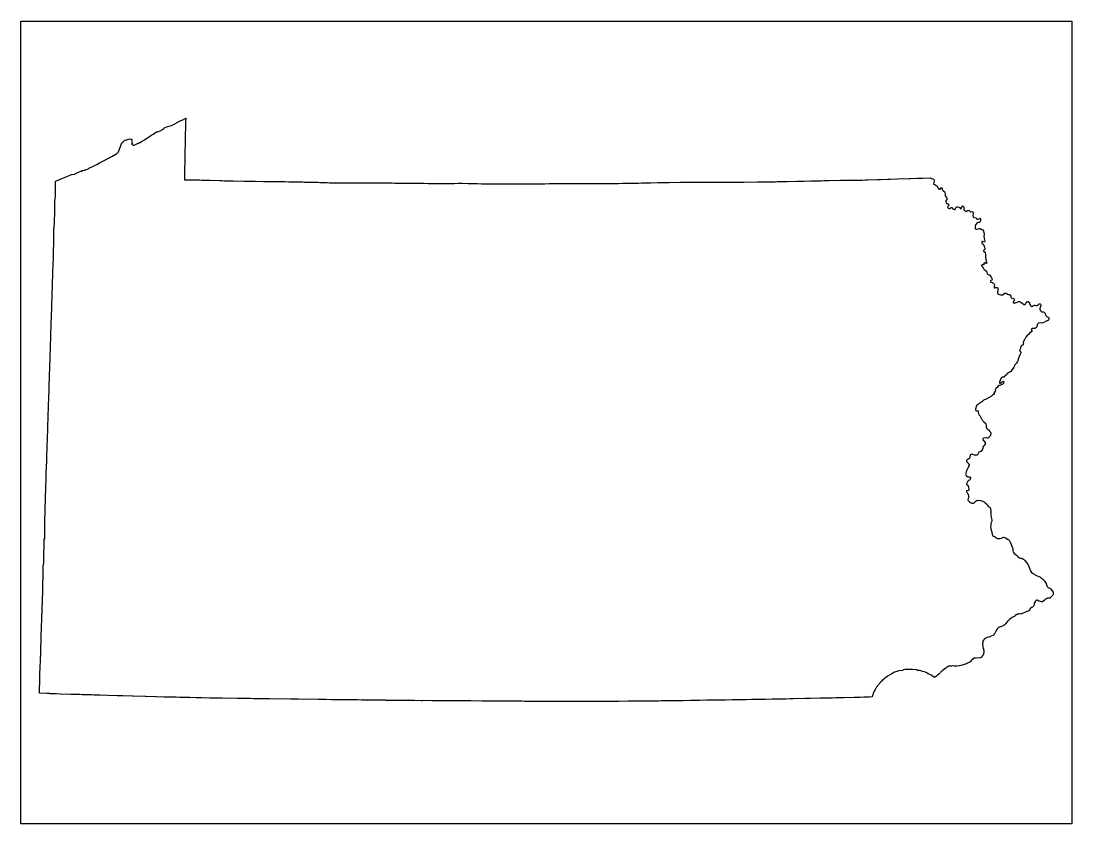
# Model space of a CAD drawing. Extents: x 0.1 to 10.9, y 0.1 to 8.4.
import ezdxf

# ---------------------------------------------------------------- set-up
doc = ezdxf.new("R2010")
doc.units = 0
doc.header["$MEASUREMENT"] = 0
doc.layers.add('STATE', color=7, linetype='CONTINUOUS')

# ---------------------------------------------------------------- blocks, each defined once
blk = doc.blocks.new('BLOCK_2')
at = {"layer": 'STATE'}
blk.add_lwpolyline([(0.093, 0.099), (0.093, 8.373), (10.92, 8.373), (10.92, 0.099), (0.093, 0.099)], dxfattribs=at)
at = {"layer": 'STATE', "color": 2}
for points in [[(0.44, 6.423), (0.443, 6.453), (0.443, 6.456), (0.443, 6.463), (0.443, 6.503), (0.443, 6.523), (0.447, 6.56), (0.447, 6.61), (0.447, 6.63), (0.447, 6.646), (0.45, 6.66), (0.45, 6.72), (0.45, 6.723), (0.467, 6.73), (0.513, 6.75), (0.6, 6.786), (0.613, 6.79), (0.643, 6.796), (0.687, 6.816), (0.693, 6.82), (0.71, 6.826), (0.71, 6.823), (0.723, 6.833), (0.727, 6.833), (0.73, 6.833), (0.75, 6.836), (0.75, 6.84), (0.76, 6.84), (0.76, 6.843), (0.787, 6.85), (0.787, 6.853), (0.793, 6.856), (0.84, 6.876), (0.843, 6.88), (0.873, 6.893), (0.903, 6.913), (0.917, 6.92), (0.95, 6.936), (0.963, 6.943), (0.993, 6.96), (1, 6.963), (1.013, 6.97), (1.023, 6.973), (1.037, 6.98), (1.05, 6.99), (1.053, 6.99), (1.057, 6.993), (1.06, 6.996), (1.077, 7.006), (1.083, 7.013), (1.097, 7.026), (1.123, 7.09), (1.13, 7.106), (1.14, 7.123), (1.163, 7.146), (1.177, 7.15), (1.183, 7.15), (1.193, 7.153), (1.217, 7.16), (1.233, 7.156), (1.24, 7.15), (1.23, 7.136), (1.243, 7.116), (1.23, 7.11), (1.237, 7.1), (1.243, 7.096), (1.25, 7.093), (1.26, 7.093), (1.287, 7.106), (1.297, 7.113), (1.307, 7.116), (1.32, 7.123), (1.333, 7.133), (1.347, 7.14), (1.35, 7.143), (1.367, 7.15), (1.38, 7.16), (1.387, 7.163), (1.39, 7.163), (1.397, 7.17), (1.407, 7.176), (1.44, 7.2), (1.453, 7.206), (1.477, 7.223), (1.49, 7.23), (1.503, 7.233), (1.533, 7.246), (1.54, 7.25), (1.543, 7.253), (1.563, 7.266), (1.57, 7.273), (1.603, 7.286), (1.643, 7.296), (1.663, 7.306), (1.677, 7.313), (1.727, 7.34), (1.767, 7.36), (1.79, 7.373), (1.79, 7.366), (1.787, 7.33), (1.787, 7.31), (1.787, 7.306), (1.783, 7.17), (1.783, 7.16), (1.783, 7.146), (1.783, 7.12), (1.783, 7.103), (1.783, 7.093), (1.78, 7.046), (1.78, 7.02), (1.78, 6.943), (1.777, 6.84), (1.777, 6.783), (1.777, 6.736), (1.79, 6.736), (1.877, 6.736), (1.933, 6.736), (1.957, 6.733), (1.98, 6.733), (2.003, 6.733), (2.013, 6.733), (2.04, 6.733), (2.143, 6.73), (2.163, 6.73), (2.183, 6.726), (2.213, 6.726), (2.247, 6.726), (2.28, 6.726), (2.387, 6.723), (2.417, 6.723), (2.44, 6.723), (2.507, 6.723), (2.59, 6.72), (2.607, 6.72), (2.67, 6.72), (2.687, 6.72), (2.697, 6.72), (2.79, 6.72), (2.793, 6.72), (2.81, 6.72), (2.853, 6.716), (2.877, 6.716), (2.997, 6.716), (3.013, 6.713), (3.123, 6.713), (3.133, 6.713), (3.143, 6.713), (3.15, 6.713), (3.173, 6.71), (3.203, 6.71), (3.247, 6.71), (3.27, 6.706), (3.32, 6.706), (3.323, 6.706), (3.407, 6.706), (3.49, 6.706), (3.543, 6.706), (3.603, 6.706), (3.633, 6.706), (3.72, 6.706), (3.73, 6.706), (3.773, 6.706), (3.81, 6.706), (3.827, 6.706), (3.833, 6.706), (3.84, 6.706), (3.853, 6.706), (3.917, 6.706), (3.943, 6.703), (4.043, 6.703), (4.177, 6.703), (4.24, 6.703), (4.243, 6.703), (4.247, 6.703), (4.287, 6.7), (4.313, 6.7), (4.377, 6.7), (4.383, 6.7), (4.407, 6.7), (4.49, 6.7), (4.517, 6.7), (4.557, 6.7), (4.6, 6.703), (4.633, 6.703), (4.64, 6.703), (4.697, 6.7), (4.72, 6.7), (4.747, 6.7), (4.753, 6.7), (4.797, 6.7), (4.837, 6.696), (4.853, 6.696), (4.857, 6.696), (4.917, 6.696), (4.927, 6.696), (4.957, 6.696), (5.023, 6.696), (5.06, 6.696), (5.12, 6.696), (5.13, 6.696), (5.143, 6.696), (5.16, 6.696), (5.287, 6.696), (5.327, 6.696), (5.487, 6.696), (5.49, 6.696), (5.533, 6.7), (5.717, 6.7), (5.753, 6.7), (5.767, 6.7), (5.8, 6.7), (5.83, 6.7), (5.913, 6.7), (6.023, 6.7), (6.043, 6.7), (6.09, 6.7), (6.213, 6.7), (6.247, 6.7), (6.29, 6.703), (6.32, 6.703), (6.35, 6.703), (6.38, 6.703), (6.397, 6.703), (6.417, 6.703), (6.453, 6.703), (6.487, 6.706), (6.507, 6.706), (6.543, 6.706), (6.583, 6.706), (6.657, 6.71), (6.697, 6.71), (6.707, 6.71), (6.727, 6.71), (6.733, 6.71), (6.737, 6.71), (6.77, 6.71), (6.887, 6.713), (6.893, 6.713), (6.92, 6.713), (6.97, 6.713), (7.037, 6.713), (7.04, 6.713), (7.067, 6.713), (7.07, 6.713), (7.073, 6.713), (7.12, 6.713), (7.23, 6.713), (7.37, 6.713), (7.387, 6.713), (7.4, 6.713), (7.41, 6.713), (7.417, 6.713), (7.42, 6.713), (7.43, 6.713), (7.433, 6.713), (7.44, 6.713), (7.45, 6.713), (7.463, 6.713), (7.517, 6.713), (7.53, 6.713), (7.537, 6.713), (7.677, 6.716), (7.733, 6.716), (7.743, 6.716), (7.863, 6.716), (7.883, 6.72), (7.987, 6.72), (8.087, 6.723), (8.117, 6.723), (8.127, 6.723), (8.147, 6.723), (8.16, 6.723), (8.233, 6.726), (8.24, 6.726), (8.337, 6.726), (8.363, 6.73), (8.373, 6.73), (8.38, 6.73), (8.417, 6.73), (8.537, 6.733), (8.57, 6.733), (8.633, 6.733), (8.74, 6.733), (8.753, 6.733), (8.76, 6.733), (8.793, 6.736), (8.813, 6.736), (8.913, 6.74), (8.947, 6.74), (9.023, 6.743), (9.027, 6.743), (9.03, 6.743), (9.047, 6.743), (9.123, 6.746), (9.247, 6.75), (9.257, 6.75), (9.33, 6.753), (9.337, 6.753), (9.383, 6.753), (9.463, 6.756), (9.473, 6.75), (9.487, 6.746), (9.493, 6.743), (9.497, 6.74), (9.5, 6.726), (9.5, 6.723), (9.493, 6.696), (9.493, 6.693), (9.5, 6.69), (9.507, 6.69), (9.517, 6.683), (9.53, 6.67), (9.533, 6.666), (9.537, 6.653), (9.547, 6.643), (9.55, 6.64), (9.563, 6.64), (9.567, 6.64), (9.567, 6.646), (9.567, 6.65), (9.57, 6.653), (9.573, 6.653), (9.577, 6.653), (9.58, 6.653), (9.583, 6.65), (9.583, 6.636), (9.587, 6.633), (9.59, 6.626), (9.607, 6.616), (9.61, 6.606), (9.61, 6.603), (9.613, 6.59), (9.613, 6.58), (9.613, 6.573), (9.627, 6.553), (9.63, 6.543), (9.63, 6.533), (9.62, 6.52), (9.62, 6.51), (9.623, 6.496), (9.63, 6.493), (9.64, 6.493), (9.643, 6.49), (9.65, 6.473), (9.647, 6.47), (9.643, 6.466), (9.64, 6.463), (9.637, 6.46), (9.64, 6.453), (9.64, 6.45), (9.643, 6.446), (9.643, 6.443), (9.65, 6.44), (9.66, 6.44), (9.663, 6.443), (9.667, 6.443), (9.673, 6.45), (9.677, 6.453), (9.683, 6.45), (9.69, 6.44), (9.697, 6.433), (9.707, 6.43), (9.71, 6.43), (9.717, 6.436), (9.723, 6.453), (9.727, 6.456), (9.733, 6.46), (9.743, 6.46), (9.753, 6.456), (9.76, 6.453), (9.763, 6.45), (9.767, 6.45), (9.767, 6.443), (9.77, 6.44), (9.773, 6.44), (9.777, 6.436), (9.777, 6.44), (9.78, 6.44), (9.78, 6.443), (9.783, 6.443), (9.783, 6.446), (9.783, 6.453), (9.787, 6.46), (9.787, 6.463), (9.79, 6.463), (9.79, 6.466), (9.793, 6.466), (9.793, 6.47), (9.797, 6.466), (9.8, 6.466), (9.803, 6.463), (9.807, 6.456), (9.807, 6.436), (9.81, 6.423), (9.813, 6.42), (9.82, 6.416), (9.827, 6.413), (9.833, 6.413), (9.843, 6.42), (9.85, 6.42), (9.857, 6.423), (9.873, 6.406), (9.877, 6.406), (9.893, 6.41), (9.9, 6.406), (9.9, 6.403), (9.903, 6.396), (9.903, 6.386), (9.9, 6.373), (9.9, 6.366), (9.903, 6.36), (9.903, 6.353), (9.93, 6.346), (9.94, 6.333), (9.947, 6.33), (9.953, 6.33), (9.963, 6.336), (9.967, 6.34), (9.973, 6.34), (9.977, 6.336), (9.977, 6.333), (9.98, 6.333), (9.98, 6.33), (9.977, 6.326), (9.977, 6.323), (9.977, 6.313), (9.973, 6.31), (9.973, 6.306), (9.97, 6.3), (9.967, 6.296), (9.963, 6.296), (9.95, 6.296), (9.943, 6.293), (9.94, 6.29), (9.933, 6.28), (9.93, 6.276), (9.927, 6.273), (9.927, 6.27), (9.923, 6.26), (9.923, 6.253), (9.923, 6.243), (9.923, 6.24), (9.923, 6.236), (9.927, 6.233), (9.93, 6.23), (9.933, 6.23), (9.94, 6.23), (9.943, 6.23), (9.967, 6.236), (9.97, 6.236), (9.973, 6.236), (9.977, 6.236), (9.977, 6.233), (9.98, 6.233), (9.98, 6.23), (9.987, 6.226), (9.993, 6.226), (10, 6.223), (10.007, 6.21), (10.01, 6.203), (10.013, 6.193), (10.017, 6.176), (10.013, 6.153), (10.017, 6.14), (10.017, 6.136), (10.017, 6.133), (10.023, 6.106), (10.023, 6.103), (10.023, 6.1), (10.02, 6.096), (10.003, 6.1), (9.993, 6.1), (9.99, 6.093), (9.99, 6.09), (9.993, 6.083), (10.007, 6.07), (10.013, 6.06), (10.02, 6.043), (10.023, 6.03), (10.023, 6.023), (10.023, 6.02), (10.02, 6.02), (10.01, 6.01), (10.01, 6.006), (10.013, 6), (10.013, 5.996), (10.02, 5.996), (10.027, 5.983), (10.03, 5.97), (10.03, 5.953), (10.03, 5.936), (10.03, 5.933), (10.033, 5.916), (10.033, 5.913), (10.04, 5.893), (10.04, 5.88), (10.04, 5.876), (10.037, 5.873), (10.033, 5.873), (10.03, 5.876), (10.027, 5.88), (10.023, 5.88), (10.02, 5.88), (10.013, 5.876), (10.01, 5.873), (10.013, 5.87), (10.013, 5.866), (10.013, 5.863), (10.013, 5.86), (10.01, 5.86), (10.007, 5.86), (10, 5.86), (9.993, 5.86), (9.993, 5.856), (9.99, 5.856), (9.987, 5.853), (9.987, 5.85), (9.997, 5.84), (10.003, 5.833), (10.007, 5.823), (10.013, 5.816), (10.017, 5.813), (10.027, 5.806), (10.04, 5.796), (10.043, 5.78), (10.05, 5.766), (10.057, 5.76), (10.063, 5.756), (10.07, 5.756), (10.073, 5.753), (10.09, 5.726), (10.097, 5.713), (10.097, 5.71), (10.093, 5.703), (10.083, 5.7), (10.08, 5.696), (10.08, 5.686), (10.083, 5.683), (10.097, 5.68), (10.1, 5.68), (10.107, 5.673), (10.12, 5.663), (10.123, 5.653), (10.123, 5.65), (10.123, 5.646), (10.12, 5.64), (10.12, 5.633), (10.12, 5.63), (10.12, 5.626), (10.12, 5.623), (10.127, 5.623), (10.137, 5.626), (10.147, 5.626), (10.153, 5.626), (10.153, 5.623), (10.153, 5.62), (10.157, 5.62), (10.157, 5.616), (10.157, 5.61), (10.16, 5.603), (10.157, 5.6), (10.153, 5.583), (10.153, 5.58), (10.153, 5.576), (10.153, 5.573), (10.153, 5.57), (10.157, 5.566), (10.157, 5.563), (10.16, 5.56), (10.183, 5.553), (10.19, 5.553), (10.197, 5.553), (10.203, 5.553), (10.207, 5.553), (10.22, 5.563), (10.223, 5.57), (10.23, 5.57), (10.237, 5.57), (10.247, 5.57), (10.247, 5.566), (10.257, 5.56), (10.263, 5.556), (10.273, 5.556), (10.277, 5.556), (10.283, 5.553), (10.287, 5.546), (10.29, 5.546), (10.29, 5.536), (10.29, 5.526), (10.293, 5.52), (10.3, 5.516), (10.317, 5.513), (10.32, 5.51), (10.323, 5.506), (10.327, 5.5), (10.327, 5.496), (10.317, 5.486), (10.313, 5.476), (10.313, 5.47), (10.32, 5.47), (10.327, 5.466), (10.333, 5.47), (10.343, 5.473), (10.35, 5.473), (10.37, 5.483), (10.38, 5.483), (10.387, 5.48), (10.397, 5.473), (10.403, 5.47), (10.42, 5.456), (10.423, 5.453), (10.43, 5.453), (10.433, 5.453), (10.44, 5.456), (10.443, 5.466), (10.447, 5.47), (10.45, 5.473), (10.45, 5.476), (10.453, 5.476), (10.457, 5.48), (10.463, 5.483), (10.47, 5.483), (10.473, 5.48), (10.483, 5.473), (10.483, 5.47), (10.483, 5.466), (10.483, 5.46), (10.487, 5.456), (10.487, 5.453), (10.493, 5.44), (10.497, 5.436), (10.5, 5.436), (10.503, 5.433), (10.513, 5.436), (10.523, 5.443), (10.533, 5.446), (10.537, 5.446), (10.547, 5.443), (10.55, 5.44), (10.557, 5.44), (10.56, 5.44), (10.563, 5.443), (10.567, 5.446), (10.57, 5.453), (10.583, 5.46), (10.59, 5.46), (10.593, 5.46), (10.597, 5.456), (10.6, 5.45), (10.6, 5.446), (10.6, 5.44), (10.593, 5.42), (10.59, 5.413), (10.59, 5.406), (10.59, 5.4), (10.597, 5.39), (10.6, 5.383), (10.603, 5.38), (10.61, 5.376), (10.627, 5.376), (10.637, 5.37), (10.64, 5.363), (10.643, 5.36), (10.647, 5.346), (10.65, 5.34), (10.657, 5.333), (10.66, 5.33), (10.667, 5.326), (10.67, 5.323), (10.673, 5.32), (10.68, 5.313), (10.683, 5.306), (10.683, 5.3), (10.683, 5.296), (10.673, 5.29), (10.677, 5.29), (10.667, 5.283), (10.66, 5.283), (10.653, 5.28), (10.63, 5.266), (10.613, 5.259), (10.603, 5.263), (10.577, 5.259), (10.573, 5.259), (10.57, 5.256), (10.563, 5.246), (10.56, 5.246), (10.56, 5.236), (10.557, 5.229), (10.557, 5.226), (10.557, 5.223), (10.553, 5.219), (10.55, 5.216), (10.547, 5.213), (10.543, 5.209), (10.54, 5.209), (10.537, 5.206), (10.533, 5.206), (10.527, 5.206), (10.523, 5.206), (10.517, 5.206), (10.513, 5.203), (10.51, 5.203), (10.507, 5.203), (10.503, 5.196), (10.5, 5.193), (10.507, 5.183), (10.507, 5.176), (10.507, 5.173), (10.483, 5.156), (10.473, 5.143), (10.467, 5.139), (10.457, 5.133), (10.443, 5.116), (10.437, 5.103), (10.433, 5.096), (10.43, 5.093), (10.427, 5.089), (10.427, 5.086), (10.423, 5.079), (10.417, 5.059), (10.417, 5.056), (10.42, 5.049), (10.417, 5.039), (10.417, 5.036), (10.413, 5.033), (10.403, 5.029), (10.4, 5.029), (10.397, 5.026), (10.39, 5.009), (10.39, 4.999), (10.383, 4.986), (10.38, 4.976), (10.383, 4.973), (10.393, 4.963), (10.397, 4.959), (10.397, 4.956), (10.393, 4.953), (10.383, 4.933), (10.377, 4.916), (10.377, 4.913), (10.373, 4.906), (10.367, 4.889), (10.367, 4.879), (10.36, 4.866), (10.347, 4.849), (10.33, 4.829), (10.327, 4.823), (10.327, 4.819), (10.32, 4.806), (10.29, 4.763), (10.277, 4.753), (10.253, 4.739), (10.247, 4.733), (10.247, 4.729), (10.247, 4.726), (10.22, 4.706), (10.217, 4.703), (10.21, 4.703), (10.203, 4.703), (10.193, 4.696), (10.187, 4.689), (10.173, 4.653), (10.173, 4.643), (10.18, 4.643), (10.183, 4.643), (10.187, 4.646), (10.19, 4.646), (10.2, 4.656), (10.207, 4.659), (10.21, 4.663), (10.213, 4.659), (10.217, 4.659), (10.217, 4.656), (10.213, 4.643), (10.21, 4.636), (10.19, 4.623), (10.177, 4.619), (10.167, 4.616), (10.16, 4.609), (10.147, 4.593), (10.14, 4.593), (10.137, 4.589), (10.133, 4.576), (10.133, 4.569), (10.13, 4.563), (10.127, 4.559), (10.117, 4.543), (10.113, 4.539), (10.117, 4.529), (10.117, 4.526), (10.107, 4.523), (10.1, 4.519), (10.09, 4.506), (10.083, 4.503), (10.037, 4.476), (10.03, 4.473), (10.02, 4.469), (10.003, 4.463), (10.003, 4.459), (10, 4.456), (9.993, 4.449), (9.987, 4.446), (9.97, 4.439), (9.967, 4.433), (9.947, 4.419), (9.94, 4.413), (9.937, 4.413), (9.937, 4.409), (9.933, 4.406), (9.933, 4.403), (9.933, 4.393), (9.93, 4.386), (9.93, 4.383), (9.927, 4.373), (9.927, 4.366), (9.93, 4.359), (9.933, 4.356), (9.937, 4.356), (9.95, 4.359), (9.95, 4.356), (9.953, 4.356), (9.953, 4.349), (9.953, 4.346), (9.953, 4.343), (9.953, 4.339), (9.957, 4.326), (9.96, 4.319), (9.97, 4.309), (9.98, 4.289), (9.983, 4.279), (9.993, 4.266), (9.997, 4.259), (10, 4.253), (10.013, 4.243), (10.017, 4.239), (10.03, 4.229), (10.03, 4.226), (10.033, 4.223), (10.033, 4.219), (10.037, 4.213), (10.037, 4.196), (10.037, 4.186), (10.04, 4.183), (10.04, 4.179), (10.057, 4.163), (10.06, 4.163), (10.063, 4.156), (10.07, 4.146), (10.08, 4.136), (10.08, 4.133), (10.083, 4.129), (10.083, 4.123), (10.083, 4.119), (10.083, 4.116), (10.08, 4.109), (10.08, 4.106), (10.08, 4.103), (10.067, 4.089), (10.06, 4.076), (10.05, 4.073), (10.043, 4.079), (10.04, 4.079), (10.013, 4.076), (10.007, 4.073), (10.003, 4.066), (10.003, 4.063), (10.003, 4.059), (10.003, 4.053), (10.007, 4.049), (10.02, 4.036), (10.023, 4.036), (10.027, 4.033), (10.027, 4.029), (10.027, 4.026), (10.027, 4.019), (10.027, 4.013), (10.017, 3.999), (10.007, 3.993), (10.007, 3.989), (10.003, 3.986), (10, 3.979), (10, 3.976), (10, 3.969), (10, 3.966), (10, 3.963), (9.987, 3.939), (9.983, 3.939), (9.983, 3.936), (9.973, 3.936), (9.97, 3.933), (9.96, 3.929), (9.957, 3.923), (9.953, 3.916), (9.947, 3.903), (9.943, 3.899), (9.933, 3.899), (9.917, 3.899), (9.897, 3.906), (9.89, 3.909), (9.887, 3.909), (9.88, 3.906), (9.877, 3.906), (9.873, 3.903), (9.87, 3.899), (9.87, 3.896), (9.867, 3.886), (9.867, 3.873), (9.863, 3.869), (9.857, 3.863), (9.84, 3.853), (9.833, 3.846), (9.833, 3.843), (9.833, 3.839), (9.833, 3.833), (9.837, 3.829), (9.847, 3.819), (9.853, 3.813), (9.853, 3.809), (9.86, 3.803), (9.86, 3.796), (9.86, 3.793), (9.853, 3.783), (9.853, 3.779), (9.847, 3.766), (9.843, 3.759), (9.84, 3.759), (9.84, 3.756), (9.837, 3.749), (9.833, 3.739), (9.833, 3.736), (9.83, 3.726), (9.827, 3.713), (9.827, 3.709), (9.823, 3.703), (9.827, 3.696), (9.827, 3.693), (9.83, 3.689), (9.837, 3.679), (9.847, 3.676), (9.85, 3.676), (9.86, 3.676), (9.863, 3.676), (9.867, 3.676), (9.87, 3.673), (9.873, 3.673), (9.873, 3.669), (9.873, 3.666), (9.873, 3.659), (9.87, 3.656), (9.867, 3.649), (9.867, 3.646), (9.863, 3.643), (9.853, 3.639), (9.85, 3.633), (9.847, 3.633), (9.84, 3.616), (9.833, 3.603), (9.833, 3.599), (9.847, 3.589), (9.847, 3.586), (9.85, 3.583), (9.85, 3.579), (9.853, 3.569), (9.857, 3.546), (9.857, 3.543), (9.857, 3.539), (9.853, 3.536), (9.84, 3.533), (9.833, 3.533), (9.833, 3.529), (9.833, 3.523), (9.84, 3.516), (9.843, 3.509), (9.843, 3.506), (9.85, 3.496), (9.853, 3.473), (9.853, 3.469), (9.857, 3.469), (9.857, 3.466), (9.853, 3.459), (9.853, 3.456), (9.85, 3.449), (9.847, 3.446), (9.847, 3.443), (9.847, 3.439), (9.85, 3.433), (9.853, 3.429), (9.86, 3.423), (9.863, 3.419), (9.863, 3.416), (9.867, 3.416), (9.867, 3.413), (9.87, 3.413), (9.873, 3.413), (9.88, 3.409), (9.883, 3.409), (9.887, 3.406), (9.893, 3.406), (9.897, 3.406), (9.9, 3.406), (9.907, 3.406), (9.913, 3.409), (9.93, 3.426), (9.933, 3.429), (9.937, 3.429), (9.94, 3.433), (9.943, 3.433), (9.947, 3.433), (9.95, 3.436), (9.953, 3.436), (9.977, 3.433), (9.987, 3.429), (10, 3.426), (10.017, 3.419), (10.02, 3.416), (10.027, 3.409), (10.043, 3.393), (10.047, 3.386), (10.057, 3.373), (10.077, 3.359), (10.08, 3.353), (10.08, 3.346), (10.083, 3.323)], [(10.083, 3.323), (10.083, 3.306), (10.083, 3.303), (10.083, 3.286), (10.083, 3.273), (10.09, 3.246), (10.09, 3.243), (10.093, 3.229), (10.093, 3.219), (10.087, 3.206), (10.083, 3.199), (10.083, 3.189), (10.083, 3.179), (10.083, 3.176), (10.083, 3.172), (10.08, 3.159), (10.08, 3.156), (10.083, 3.139), (10.093, 3.106), (10.097, 3.082), (10.1, 3.079), (10.1, 3.076), (10.103, 3.069), (10.107, 3.066), (10.11, 3.066), (10.12, 3.062), (10.123, 3.062), (10.127, 3.059), (10.13, 3.056), (10.133, 3.052), (10.14, 3.046), (10.143, 3.046), (10.15, 3.042), (10.157, 3.039), (10.16, 3.039), (10.163, 3.039), (10.177, 3.042), (10.203, 3.049), (10.21, 3.056), (10.213, 3.056), (10.227, 3.052), (10.233, 3.049), (10.233, 3.046), (10.237, 3.046), (10.24, 3.042), (10.243, 3.042), (10.247, 3.039), (10.263, 3.032), (10.267, 3.029), (10.27, 3.026), (10.273, 3.022), (10.287, 2.996), (10.293, 2.979), (10.297, 2.972), (10.303, 2.952), (10.31, 2.936), (10.31, 2.929), (10.31, 2.916), (10.31, 2.912), (10.313, 2.899), (10.317, 2.899), (10.32, 2.889), (10.333, 2.879), (10.347, 2.869), (10.363, 2.856), (10.38, 2.842), (10.39, 2.839), (10.393, 2.839), (10.4, 2.839), (10.41, 2.832), (10.417, 2.829), (10.42, 2.826), (10.427, 2.822), (10.43, 2.816), (10.453, 2.792), (10.46, 2.782), (10.467, 2.769), (10.477, 2.752), (10.483, 2.736), (10.493, 2.709), (10.503, 2.689), (10.513, 2.682), (10.533, 2.672), (10.537, 2.669), (10.543, 2.662), (10.577, 2.649), (10.59, 2.646), (10.6, 2.636), (10.603, 2.636), (10.607, 2.632), (10.61, 2.629), (10.613, 2.626), (10.617, 2.626), (10.62, 2.622), (10.623, 2.619), (10.633, 2.612), (10.64, 2.599), (10.64, 2.596), (10.647, 2.586), (10.653, 2.576), (10.653, 2.572), (10.66, 2.552), (10.663, 2.546), (10.667, 2.542), (10.67, 2.539), (10.683, 2.532), (10.697, 2.526), (10.703, 2.519), (10.727, 2.489), (10.727, 2.482), (10.727, 2.472), (10.727, 2.462), (10.723, 2.456), (10.72, 2.452), (10.693, 2.426), (10.69, 2.426), (10.687, 2.426), (10.67, 2.426), (10.667, 2.426), (10.663, 2.422), (10.653, 2.419), (10.643, 2.412), (10.633, 2.402), (10.62, 2.392), (10.617, 2.389), (10.613, 2.389), (10.61, 2.389), (10.607, 2.389), (10.587, 2.396), (10.58, 2.396), (10.57, 2.402), (10.567, 2.402), (10.56, 2.406), (10.553, 2.406), (10.55, 2.402), (10.543, 2.396), (10.537, 2.386), (10.537, 2.382), (10.537, 2.379), (10.533, 2.376), (10.53, 2.366), (10.53, 2.356), (10.527, 2.349), (10.523, 2.342), (10.513, 2.332), (10.507, 2.329), (10.503, 2.329), (10.5, 2.326), (10.497, 2.326), (10.493, 2.322), (10.49, 2.319), (10.49, 2.316), (10.487, 2.312), (10.483, 2.302), (10.483, 2.299), (10.477, 2.296), (10.467, 2.292), (10.447, 2.286), (10.433, 2.279), (10.417, 2.272), (10.407, 2.269), (10.397, 2.266), (10.393, 2.262), (10.377, 2.266), (10.37, 2.266), (10.367, 2.266), (10.363, 2.262), (10.357, 2.259), (10.353, 2.259), (10.333, 2.246), (10.33, 2.242), (10.303, 2.226), (10.293, 2.219), (10.28, 2.209), (10.27, 2.199), (10.263, 2.196), (10.26, 2.192), (10.26, 2.189), (10.253, 2.182), (10.233, 2.159), (10.223, 2.149), (10.217, 2.146), (10.213, 2.142), (10.21, 2.139), (10.2, 2.136), (10.187, 2.129), (10.183, 2.129), (10.17, 2.126), (10.167, 2.122), (10.163, 2.122), (10.16, 2.119), (10.153, 2.112), (10.147, 2.102), (10.143, 2.099), (10.133, 2.076), (10.13, 2.069), (10.12, 2.059), (10.117, 2.056), (10.117, 2.052), (10.11, 2.046), (10.08, 2.032), (10.073, 2.029), (10.047, 2.019), (10.04, 2.016), (10.027, 2.009), (10.017, 2.002), (10.017, 1.999), (10.013, 1.996), (10.01, 1.992), (10.007, 1.992), (10, 1.982), (10, 1.976), (10, 1.969), (10, 1.966), (9.997, 1.962), (9.997, 1.959), (9.997, 1.956), (9.997, 1.949), (10, 1.932), (10, 1.929), (10, 1.922), (10, 1.919), (10.003, 1.912), (10.007, 1.906), (10.007, 1.899), (10.01, 1.892), (10.013, 1.889), (10.013, 1.886), (10.013, 1.882), (10.013, 1.869), (10.013, 1.866), (10.01, 1.856), (10.007, 1.846), (10, 1.839), (9.993, 1.826), (9.99, 1.822), (9.987, 1.816), (9.977, 1.812), (9.933, 1.809), (9.917, 1.809), (9.913, 1.809), (9.907, 1.806), (9.897, 1.796), (9.887, 1.789), (9.87, 1.769), (9.85, 1.759), (9.837, 1.752), (9.827, 1.746), (9.81, 1.742), (9.787, 1.736), (9.76, 1.729), (9.757, 1.729), (9.733, 1.726), (9.73, 1.726), (9.72, 1.726), (9.71, 1.726), (9.707, 1.726), (9.69, 1.729), (9.68, 1.726), (9.677, 1.726), (9.667, 1.726), (9.653, 1.726), (9.633, 1.716), (9.63, 1.716), (9.627, 1.712), (9.62, 1.709), (9.62, 1.706), (9.61, 1.702), (9.61, 1.699), (9.587, 1.679), (9.58, 1.672), (9.577, 1.666), (9.573, 1.666), (9.567, 1.662), (9.563, 1.656), (9.547, 1.642), (9.533, 1.632), (9.53, 1.629), (9.523, 1.622), (9.503, 1.609), (9.48, 1.626), (9.47, 1.632), (9.463, 1.636), (9.44, 1.646), (9.44, 1.649), (9.433, 1.649), (9.433, 1.652), (9.423, 1.656), (9.417, 1.659), (9.4, 1.666), (9.397, 1.666), (9.383, 1.669), (9.363, 1.676), (9.35, 1.679), (9.327, 1.682), (9.317, 1.686), (9.277, 1.689), (9.253, 1.689), (9.22, 1.689), (9.203, 1.689), (9.18, 1.686), (9.177, 1.682), (9.137, 1.676), (9.107, 1.666), (9.093, 1.662), (9.063, 1.646), (9.057, 1.642), (9.033, 1.629), (9.023, 1.626), (9.02, 1.622), (9.013, 1.619), (9.013, 1.616), (9, 1.606), (8.987, 1.599), (8.983, 1.592), (8.98, 1.592), (8.973, 1.586), (8.96, 1.572), (8.957, 1.569), (8.953, 1.566), (8.95, 1.562), (8.947, 1.559), (8.943, 1.556), (8.943, 1.552), (8.937, 1.546), (8.93, 1.539), (8.927, 1.532), (8.923, 1.529), (8.92, 1.526), (8.917, 1.522), (8.91, 1.516), (8.91, 1.512), (8.907, 1.509), (8.9, 1.496), (8.897, 1.492), (8.893, 1.486), (8.883, 1.466), (8.873, 1.442), (8.873, 1.439), (8.863, 1.412), (8.86, 1.409), (8.833, 1.406), (8.813, 1.406), (8.797, 1.406), (8.793, 1.406), (8.777, 1.406), (8.737, 1.402), (8.677, 1.402), (8.567, 1.399), (8.52, 1.399), (8.487, 1.399), (8.453, 1.396), (8.427, 1.396), (8.403, 1.396), (8.33, 1.396), (8.227, 1.392), (8.213, 1.392), (8.207, 1.392), (8.173, 1.392), (8.17, 1.392), (8.047, 1.389), (8.03, 1.389), (8.017, 1.389), (7.973, 1.386), (7.85, 1.386), (7.843, 1.386), (7.83, 1.386), (7.763, 1.382), (7.737, 1.382), (7.72, 1.382), (7.697, 1.382), (7.693, 1.382), (7.657, 1.382), (7.653, 1.382), (7.62, 1.382), (7.563, 1.379), (7.517, 1.379), (7.5, 1.379), (7.47, 1.379), (7.457, 1.379), (7.423, 1.379), (7.35, 1.376), (7.31, 1.376), (7.27, 1.376), (7.263, 1.376), (7.213, 1.376), (7.19, 1.376), (7.183, 1.376), (7.163, 1.376), (7.157, 1.376), (7.083, 1.372), (7.07, 1.372), (7.03, 1.372), (7.003, 1.372), (6.993, 1.372), (6.99, 1.372), (6.913, 1.369), (6.86, 1.369), (6.843, 1.369), (6.83, 1.369), (6.797, 1.369), (6.787, 1.369), (6.76, 1.369), (6.73, 1.369), (6.72, 1.369), (6.69, 1.369), (6.66, 1.366), (6.643, 1.366), (6.567, 1.366), (6.56, 1.366), (6.54, 1.366), (6.537, 1.366), (6.523, 1.366), (6.45, 1.366), (6.423, 1.366), (6.367, 1.366), (6.343, 1.366), (6.253, 1.362), (6.25, 1.362), (6.21, 1.362), (6.203, 1.362), (6.113, 1.362), (6.11, 1.362), (6.067, 1.362), (6.01, 1.362), (5.99, 1.362), (5.987, 1.362), (5.98, 1.362), (5.977, 1.362), (5.97, 1.362), (5.957, 1.362), (5.953, 1.362), (5.95, 1.362), (5.933, 1.362), (5.907, 1.362), (5.813, 1.362), (5.797, 1.362), (5.747, 1.362), (5.727, 1.362), (5.68, 1.362), (5.677, 1.362), (5.66, 1.362), (5.617, 1.362), (5.607, 1.362), (5.55, 1.362), (5.433, 1.362), (5.43, 1.362), (5.423, 1.362), (5.333, 1.362), (5.33, 1.362), (5.32, 1.362), (5.307, 1.362), (5.3, 1.362), (5.28, 1.362), (5.253, 1.366), (5.23, 1.366), (5.217, 1.366), (5.133, 1.366), (5.13, 1.366), (5.113, 1.366), (5.08, 1.366), (5.063, 1.366), (5.06, 1.366), (5.053, 1.366), (5.013, 1.366), (4.95, 1.366), (4.947, 1.366), (4.93, 1.366), (4.843, 1.366), (4.727, 1.369), (4.703, 1.369), (4.7, 1.369), (4.657, 1.369), (4.6, 1.369), (4.587, 1.369), (4.567, 1.369), (4.517, 1.369), (4.47, 1.369), (4.467, 1.369), (4.43, 1.369), (4.4, 1.369), (4.397, 1.369), (4.35, 1.369), (4.327, 1.369), (4.237, 1.372), (4.227, 1.369), (4.223, 1.369), (4.22, 1.369), (4.217, 1.369), (4.147, 1.372), (4.067, 1.372), (4.043, 1.372), (4.03, 1.372), (4.02, 1.372), (4.003, 1.372), (3.973, 1.372), (3.947, 1.372), (3.93, 1.372), (3.863, 1.372), (3.857, 1.372), (3.853, 1.372), (3.847, 1.376), (3.827, 1.376), (3.793, 1.376), (3.77, 1.376), (3.75, 1.376), (3.717, 1.376), (3.69, 1.376), (3.653, 1.376), (3.643, 1.376), (3.613, 1.376), (3.6, 1.376), (3.56, 1.379), (3.533, 1.379), (3.527, 1.379), (3.503, 1.379), (3.493, 1.379), (3.46, 1.379), (3.447, 1.379), (3.44, 1.379), (3.417, 1.379), (3.413, 1.379), (3.373, 1.379), (3.363, 1.379), (3.35, 1.379), (3.307, 1.379), (3.297, 1.379), (3.293, 1.379), (3.233, 1.382), (3.2, 1.382), (3.18, 1.382), (3.153, 1.382), (2.947, 1.386), (2.94, 1.386), (2.927, 1.386), (2.87, 1.386), (2.653, 1.389), (2.577, 1.389), (2.57, 1.389), (2.557, 1.389), (2.487, 1.389), (2.453, 1.392), (2.423, 1.392), (2.32, 1.392), (2.167, 1.396), (2.08, 1.396), (2.037, 1.396), (1.957, 1.399), (1.947, 1.399), (1.93, 1.399), (1.923, 1.399), (1.897, 1.399), (1.833, 1.402), (1.743, 1.402), (1.727, 1.402), (1.693, 1.406), (1.647, 1.406), (1.567, 1.406), (1.487, 1.409), (1.483, 1.409), (1.48, 1.409), (1.477, 1.409), (1.38, 1.412), (1.373, 1.412), (1.25, 1.416), (1.237, 1.416), (1.143, 1.419), (1.127, 1.419), (1.11, 1.419), (1.107, 1.419), (1.103, 1.419), (1.083, 1.419), (0.987, 1.422), (0.907, 1.426), (0.883, 1.426), (0.85, 1.426), (0.847, 1.426), (0.843, 1.426), (0.823, 1.429), (0.783, 1.429), (0.78, 1.429), (0.723, 1.429), (0.7, 1.432), (0.663, 1.432), (0.66, 1.432), (0.607, 1.432), (0.5, 1.436), (0.46, 1.439), (0.403, 1.439), (0.4, 1.439), (0.393, 1.439), (0.387, 1.442), (0.36, 1.442), (0.283, 1.446), (0.287, 1.609), (0.287, 1.642), (0.29, 1.716), (0.29, 1.742), (0.293, 1.756), (0.293, 1.779), (0.293, 1.802), (0.293, 1.812), (0.297, 1.842), (0.297, 1.949), (0.3, 1.952), (0.3, 1.996), (0.3, 2.002), (0.3, 2.009), (0.3, 2.016), (0.303, 2.136), (0.307, 2.199), (0.307, 2.256), (0.31, 2.269), (0.31, 2.276), (0.31, 2.279), (0.31, 2.319), (0.31, 2.339), (0.313, 2.372), (0.313, 2.432), (0.317, 2.469), (0.317, 2.499), (0.317, 2.556), (0.32, 2.669), (0.32, 2.672), (0.323, 2.699), (0.323, 2.726), (0.323, 2.756), (0.327, 2.786), (0.327, 2.836), (0.327, 2.869), (0.33, 2.896), (0.33, 2.899), (0.33, 2.909), (0.333, 2.942), (0.333, 2.956), (0.333, 3.029), (0.337, 3.042), (0.337, 3.086), (0.34, 3.179), (0.34, 3.183), (0.34, 3.206), (0.34, 3.213), (0.34, 3.223), (0.34, 3.236), (0.343, 3.309), (0.343, 3.386), (0.347, 3.406), (0.347, 3.476), (0.347, 3.483), (0.35, 3.539), (0.35, 3.589), (0.35, 3.593), (0.35, 3.603), (0.353, 3.616), (0.353, 3.619), (0.353, 3.626), (0.353, 3.663), (0.353, 3.673), (0.353, 3.709), (0.357, 3.776), (0.357, 3.796), (0.36, 3.819), (0.36, 3.899), (0.36, 3.909), (0.36, 3.926), (0.363, 3.943), (0.363, 3.949), (0.363, 3.973), (0.363, 3.999), (0.367, 4.053), (0.367, 4.083), (0.367, 4.086), (0.367, 4.089), (0.37, 4.149), (0.37, 4.203), (0.37, 4.206), (0.37, 4.219), (0.37, 4.233), (0.373, 4.253), (0.373, 4.276), (0.373, 4.299), (0.373, 4.306), (0.373, 4.323), (0.373, 4.326), (0.373, 4.339), (0.377, 4.359), (0.377, 4.403), (0.377, 4.406), (0.377, 4.419), (0.377, 4.426), (0.38, 4.473), (0.38, 4.493), (0.38, 4.506), (0.383, 4.559), (0.383, 4.579), (0.383, 4.583), (0.383, 4.603), (0.383, 4.606), (0.383, 4.613), (0.383, 4.629), (0.383, 4.649), (0.387, 4.673), (0.387, 4.683), (0.387, 4.706), (0.387, 4.729), (0.387, 4.749), (0.39, 4.776), (0.39, 4.813), (0.39, 4.836), (0.393, 4.876), (0.393, 4.889), (0.393, 4.906), (0.393, 4.913), (0.393, 4.926), (0.393, 4.949), (0.393, 4.953), (0.397, 4.969), (0.397, 4.979), (0.397, 5.003), (0.397, 5.006), (0.397, 5.019), (0.397, 5.056), (0.397, 5.063), (0.4, 5.076), (0.4, 5.153), (0.4, 5.166), (0.403, 5.216), (0.403, 5.223), (0.403, 5.226), (0.403, 5.229), (0.403, 5.233), (0.403, 5.256), (0.403, 5.28), (0.403, 5.283), (0.407, 5.306), (0.407, 5.323), (0.407, 5.343), (0.41, 5.41), (0.41, 5.43), (0.41, 5.44), (0.41, 5.456), (0.41, 5.466), (0.413, 5.52), (0.413, 5.58), (0.413, 5.583), (0.417, 5.606), (0.417, 5.673), (0.417, 5.683), (0.417, 5.7), (0.42, 5.73), (0.42, 5.773), (0.42, 5.79), (0.423, 5.856), (0.427, 5.943), (0.427, 5.983), (0.427, 6.003), (0.427, 6.006), (0.43, 6.076), (0.43, 6.11), (0.433, 6.166), (0.433, 6.196), (0.433, 6.21), (0.433, 6.226), (0.437, 6.286), (0.44, 6.423)]]:
    blk.add_lwpolyline(points, dxfattribs=at)

msp = doc.modelspace()

# ---------------------------------------------------------------- block references
at = {"layer": 'STATE'}
msp.add_blockref('BLOCK_2', (0, 0), dxfattribs=at)

doc.saveas('drawing.dxf')
